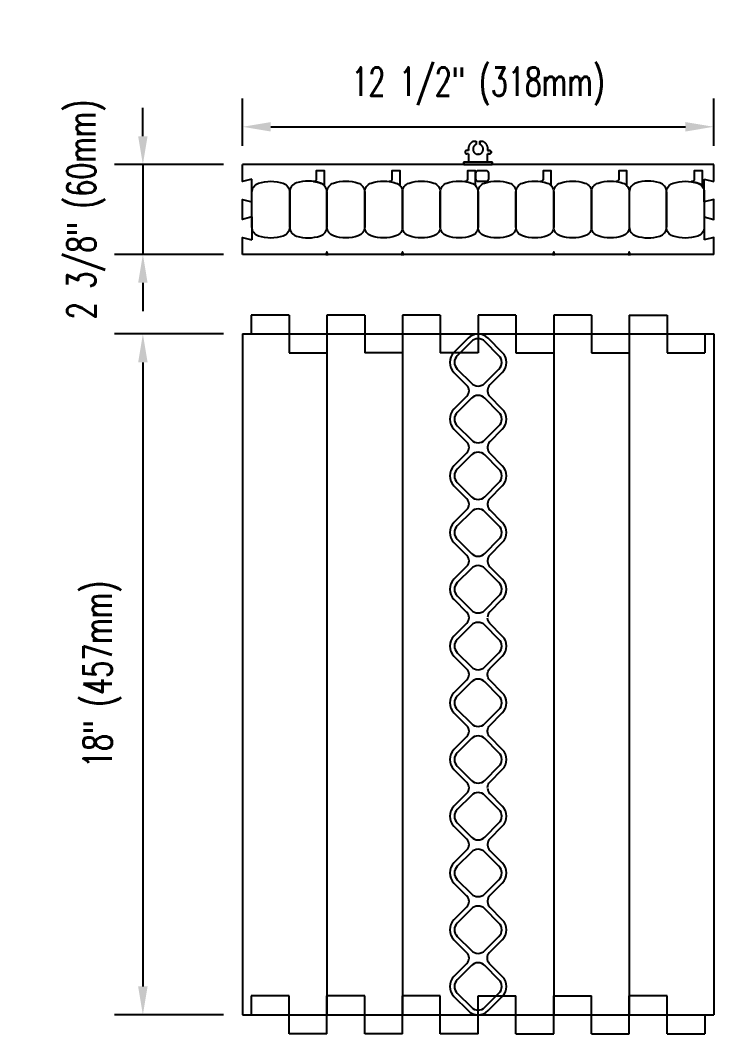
# Model space of a CAD drawing. Header units: inches. Extents: x 476.3 to 517, y 238.5 to 300.
# Drawn here: x 477.48 to 495.83, y 238.46 to 265.26 of the extents above; entities that cross this region are included whole.
import ezdxf

# ---------------------------------------------------------------- set-up
doc = ezdxf.new("R2010")
doc.units = ezdxf.units.IN
doc.header["$MEASUREMENT"] = 0
for name, color, linetype in [('HATCH', 12, 'Continuous'), ('line25', 2, 'Continuous'), ('LINE50', 5, 'Continuous'), ('LINE9', 9, 'Continuous'), ('TEXT', 4, 'Continuous')]:
    doc.layers.add(name, color=color, linetype=linetype)
doc.styles.add('DIM', font='romans.shx', dxfattribs={"width": 0.7})
doc.dimstyles.new('ext_8', dxfattribs={"dimscale": 8, "dimtxt": 0.09375, "dimasz": 0.09375, "dimexe": 0.09375, "dimexo": 0.0625, "dimgap": 0.0625, "dimtad": 1, "dimdec": 3, "dimzin": 3, "dimdsep": 46, "dimlunit": 4, "dimtxsty": 'DIM', "dimcen": 0.09, "dimdle": 0.09375, "dimclrt": 4, "dimadec": 0, "dimazin": 0, "dimtfac": 1, "dimtdec": 3, "dimtmove": 2, "dimatfit": 3, "dimfxl": 0, "dimfrac": 2, "dimtolj": 1, "dimtzin": 0, "dimarcsym": 0})

# ---------------------------------------------------------------- blocks, each defined once
blk = doc.blocks.new('WEB_INSERT_FRONT')
for p, q in [((-0.265, 8.89), (-0.64, 8.515)), ((0.64, 8.515), (0.265, 8.89)), ((-0.64, 7.985), (-0.297, 7.641)), ((0.309, 7.653), (0.64, 7.985)), ((0.25, 7.512), (0.25, 7.488)), ((-0.297, 7.359), (-0.64, 7.015)), ((0.64, 7.015), (0.309, 7.347)), ((-0.64, 6.485), (-0.297, 6.141)), ((0.309, 6.153), (0.64, 6.485)), ((0.25, 6.012), (0.25, 5.988)), ((-0.297, 5.859), (-0.64, 5.515)), ((0.64, 5.515), (0.309, 5.847)), ((-0.64, 4.985), (-0.297, 4.641)), ((0.309, 4.653), (0.64, 4.985)), ((-0.297, 4.359), (-0.64, 4.015)), ((0.25, 4.512), (0.25, 4.488)), ((0.64, 4.015), (0.309, 4.347)), ((-0.297, 3.141), (-0.64, 3.485)), ((0.309, 3.153), (0.64, 3.485)), ((0.25, 3.012), (0.25, 2.988)), ((-0.297, 2.859), (-0.64, 2.515)), ((0.64, 2.515), (0.309, 2.847)), ((-0.64, 1.985), (-0.297, 1.641)), ((0.309, 1.653), (0.64, 1.985)), ((-0.297, 1.359), (-0.64, 1.015)), ((-0.64, 0.485), (-0.297, 0.141)), ((-0.297, -0.141), (-0.64, -0.485)), ((-0.64, -1.015), (-0.297, -1.359)), ((-0.297, -1.641), (-0.64, -1.985)), ((-0.64, -2.515), (-0.297, -2.859)), ((-0.297, -3.141), (-0.64, -3.485)), ((0.64, -3.485), (0.309, -3.153)), ((-0.64, -4.015), (-0.297, -4.359)), ((0.309, -4.347), (0.64, -4.015)), ((0.25, -4.488), (0.25, -4.512)), ((-0.297, -4.641), (-0.64, -4.985)), ((0.64, -4.985), (0.309, -4.653)), ((-0.64, -5.515), (-0.297, -5.859)), ((0.309, -5.847), (0.64, -5.515)), ((-0.297, -6.141), (-0.64, -6.485)), ((0.25, -5.988), (0.25, -6.012)), ((0.64, -6.485), (0.309, -6.153)), ((-0.64, -7.015), (-0.297, -7.359)), ((0.297, -7.359), (0.64, -7.015)), ((-0.297, -7.641), (-0.64, -7.985)), ((0.64, -7.985), (0.297, -7.641)), ((-0.64, -8.515), (-0.265, -8.89)), ((0.265, -8.89), (0.64, -8.515))]:
    blk.add_line(p, q)
for points in [[(-0.552, 8.073), (-0.177, 7.698, 0.414214), (0.177, 7.698), (0.552, 8.073, 0.414214), (0.552, 8.427), (0.177, 8.802, 0.414214), (-0.177, 8.802), (-0.552, 8.427, 0.414214)], [(-0.552, 6.573), (-0.177, 6.198, 0.414214), (0.177, 6.198), (0.552, 6.573, 0.414214), (0.552, 6.927), (0.177, 7.302, 0.414214), (-0.177, 7.302), (-0.552, 6.927, 0.414214)], [(-0.552, 5.073), (-0.177, 4.698, 0.414214), (0.177, 4.698), (0.552, 5.073, 0.414214), (0.552, 5.427), (0.177, 5.802, 0.414214), (-0.177, 5.802), (-0.552, 5.427, 0.414214)], [(-0.552, 3.573), (-0.177, 3.198, 0.414214), (0.177, 3.198), (0.552, 3.573, 0.414214), (0.552, 3.927), (0.177, 4.302, 0.414214), (-0.177, 4.302), (-0.552, 3.927, 0.414214)], [(-0.552, 3.573), (-0.177, 3.198, 0.414214), (0.177, 3.198), (0.552, 3.573, 0.414214), (0.552, 3.927), (0.177, 4.302, 0.414214), (-0.177, 4.302), (-0.552, 3.927, 0.414214)], [(-0.552, 2.073), (-0.177, 1.698, 0.414214), (0.177, 1.698), (0.552, 2.073, 0.414214), (0.552, 2.427), (0.177, 2.802, 0.414214), (-0.177, 2.802), (-0.552, 2.427, 0.414214)], [(-0.552, 0.573), (-0.177, 0.198, 0.414214), (0.177, 0.198), (0.552, 0.573, 0.414214), (0.552, 0.927), (0.177, 1.302, 0.414214), (-0.177, 1.302), (-0.552, 0.927, 0.414214)], [(-0.552, -0.927), (-0.177, -1.302, 0.414214), (0.177, -1.302), (0.552, -0.927, 0.414214), (0.552, -0.573), (0.177, -0.198, 0.414214), (-0.177, -0.198), (-0.552, -0.573, 0.414214)], [(-0.552, -2.427), (-0.177, -2.802, 0.414214), (0.177, -2.802), (0.552, -2.427, 0.414214), (0.552, -2.073), (0.177, -1.698, 0.414214), (-0.177, -1.698), (-0.552, -2.073, 0.414214)], [(-0.552, -3.927), (-0.177, -4.302, 0.414214), (0.177, -4.302), (0.552, -3.927, 0.414214), (0.552, -3.573), (0.177, -3.198, 0.414214), (-0.177, -3.198), (-0.552, -3.573, 0.414214)], [(-0.552, -5.427), (-0.177, -5.802, 0.414214), (0.177, -5.802), (0.552, -5.427, 0.414214), (0.552, -5.073), (0.177, -4.698, 0.414214), (-0.177, -4.698), (-0.552, -5.073, 0.414214)], [(-0.552, -6.927), (-0.177, -7.302, 0.414214), (0.177, -7.302), (0.552, -6.927, 0.414214), (0.552, -6.573), (0.177, -6.198, 0.414214), (-0.177, -6.198), (-0.552, -6.573, 0.414214)], [(-0.552, -8.427), (-0.177, -8.802, 0.414214), (0.177, -8.802), (0.552, -8.427, 0.414214), (0.552, -8.073), (0.177, -7.698, 0.414214), (-0.177, -7.698), (-0.552, -8.073, 0.414214)]]:
    blk.add_lwpolyline(points, format="xyb", close=True)
blk.add_lwpolyline([(0.25, -2.988, -0.198912), (0.309, -2.847), (0.64, -2.515, 0.414214), (0.64, -1.985), (0.309, -1.653, -0.198912), (0.25, -1.512), (0.25, -1.488, -0.198912), (0.309, -1.347), (0.64, -1.015, 0.414214), (0.64, -0.485), (0.309, -0.153, -0.198912), (0.25, -0.012), (0.25, 0.012, -0.198912), (0.309, 0.153), (0.64, 0.485, 0.414214), (0.64, 1.015), (0.309, 1.347, -0.198912), (0.25, 1.488)], format="xyb")
for centre, radius, start, end in [((0, 8.625), 0.375, 45, 135), ((-0.375, 8.25), 0.375, 135, 225), ((0.375, 8.25), 0.375, 315, 45), ((-0.438, 7.5), 0.2, 315, 45), ((0.45, 7.512), 0.2, 135, 180), ((0.45, 7.488), 0.2, 180, 225), ((-0.375, 6.75), 0.375, 135, 225), ((0.375, 6.75), 0.375, 315, 45), ((-0.438, 6), 0.2, 315, 45), ((0.45, 6.012), 0.2, 135, 180), ((0.45, 5.988), 0.2, 180, 225), ((-0.375, 5.25), 0.375, 135, 225), ((0.375, 5.25), 0.375, 315, 45), ((-0.438, 4.5), 0.2, 315, 45), ((0.45, 4.512), 0.2, 135, 180), ((0.45, 4.488), 0.2, 180, 225), ((-0.375, 3.75), 0.375, 135, 225), ((0.375, 3.75), 0.375, 315, 45), ((-0.438, 3), 0.2, 315, 45), ((0.45, 3.012), 0.2, 135, 180), ((0.45, 2.988), 0.2, 180, 225), ((-0.375, 2.25), 0.375, 135, 225), ((0.375, 2.25), 0.375, 315, 45), ((-0.438, 1.5), 0.2, 315, 45), ((0.45, 1.512), 0.2, 135, 180), ((-0.375, 0.75), 0.375, 135, 225), ((-0.438, 0), 0.2, 315, 45), ((-0.375, -0.75), 0.375, 135, 225), ((-0.438, -1.5), 0.2, 315, 45), ((-0.375, -2.25), 0.375, 135, 225), ((-0.438, -3), 0.2, 315, 45), ((0.45, -3.012), 0.2, 180, 225), ((-0.375, -3.75), 0.375, 135, 225), ((0.375, -3.75), 0.375, 315, 45), ((-0.438, -4.5), 0.2, 315, 45), ((0.45, -4.488), 0.2, 135, 180), ((0.45, -4.512), 0.2, 180, 225), ((-0.375, -5.25), 0.375, 135, 225), ((0.375, -5.25), 0.375, 315, 45), ((-0.438, -6), 0.2, 315, 45), ((0.45, -5.988), 0.2, 135, 180), ((0.45, -6.012), 0.2, 180, 225), ((-0.375, -6.75), 0.375, 135, 225), ((0.375, -6.75), 0.375, 315, 45), ((-0.438, -7.5), 0.2, 315, 45), ((0.438, -7.5), 0.2, 135, 225), ((-0.375, -8.25), 0.375, 135, 225), ((0.375, -8.25), 0.375, 315, 45), ((0, -8.625), 0.375, 225, 315)]:
    blk.add_arc(centre, radius, start, end)
blk = doc.blocks.new('*D29')
at = {"layer": 'Defpoints', "color": 0}
for p in [(483.36, 256.962), (480.725, 238.962), (483.36, 238.962)]:
    blk.add_point(p, dxfattribs=at)
at = {"layer": 'TEXT', "color": 0, "lineweight": -2}
for p, q in [((482.86, 256.962), (479.975, 256.962)), ((480.725, 256.212), (480.725, 239.712)), ((482.86, 238.962), (479.975, 238.962))]:
    blk.add_line(p, q, dxfattribs=at)
at = {"layer": 'TEXT', "color": 0}
for points in [[(480.6, 256.212), (480.85, 256.212), (480.725, 256.962)], [(480.6, 239.712), (480.85, 239.712), (480.725, 238.962)]]:
    blk.add_solid(points, dxfattribs=at)
at = {"layer": 'TEXT', "color": 4, "insert": (479.654, 247.962), "char_height": 0.75, "attachment_point": 5, "rotation": 90, "style": 'DIM'}
blk.add_mtext('\\A1;18" (457mm)', dxfattribs=at)
blk = doc.blocks.new('*D30')
at = {"layer": 'Defpoints', "color": 0}
for p in [(495.828, 262.44), (483.36, 261.441), (495.828, 261.441)]:
    blk.add_point(p, dxfattribs=at)
at = {"layer": 'TEXT', "color": 0, "lineweight": -2}
for p, q in [((483.36, 261.941), (483.36, 263.19)), ((495.828, 261.941), (495.828, 263.19)), ((484.11, 262.44), (495.078, 262.44))]:
    blk.add_line(p, q, dxfattribs=at)
at = {"layer": 'TEXT', "color": 0}
for points in [[(484.11, 262.565), (484.11, 262.315), (483.36, 262.44)], [(495.078, 262.565), (495.078, 262.315), (495.828, 262.44)]]:
    blk.add_solid(points, dxfattribs=at)
at = {"layer": 'TEXT', "color": 4, "insert": (489.594, 263.512), "char_height": 0.75, "attachment_point": 5, "style": 'DIM'}
blk.add_mtext('\\A1;12 1/2" (318mm)', dxfattribs=at)
blk = doc.blocks.new('*D31')
at = {"layer": 'Defpoints', "color": 0}
for p in [(483.36, 261.441), (480.725, 259.066), (483.36, 259.066)]:
    blk.add_point(p, dxfattribs=at)
at = {"layer": 'TEXT', "color": 0, "lineweight": -2}
for p, q in [((480.725, 262.191), (480.725, 262.941)), ((482.86, 261.441), (479.975, 261.441)), ((480.725, 261.441), (480.725, 259.066)), ((482.86, 259.066), (479.975, 259.066)), ((480.725, 258.316), (480.725, 257.566))]:
    blk.add_line(p, q, dxfattribs=at)
at = {"layer": 'TEXT', "color": 0}
for points in [[(480.6, 262.191), (480.85, 262.191), (480.725, 261.441)], [(480.6, 258.316), (480.85, 258.316), (480.725, 259.066)]]:
    blk.add_solid(points, dxfattribs=at)
at = {"layer": 'TEXT', "color": 4, "insert": (479.225, 260.254), "char_height": 0.75, "attachment_point": 5, "rotation": 90, "style": 'DIM'}
blk.add_mtext('\\A1;2 3/8" (60mm)', dxfattribs=at)
blk = doc.blocks.new('Connector')
blk.add_point((0.271, 0))
at = {"layer": 'LINE9'}
for p, q in [((0, 0.375), (0, -0.375)), ((0.062, -0.375), (0.062, 0.375)), ((0.281, 0.25), (0.062, 0.25))]:
    blk.add_line(p, q, dxfattribs=at)
for points, weights in [([(0.007, 0.375), (0.004, 0.375), (0, 0.375)], [1, 0.972587069138, 0.950305488115]), ([(0.327, 0.343), (0.308, 0.343), (0.281, 0.317), (0.281, 0.297)], [1, 0.85355339, 0.85355339, 1]), ([(0.328, 0.343), (0.327, 0.343), (0.327, 0.343)], [1, 0.70710678, 1]), ([(0.375, 0.297), (0.375, 0.317), (0.348, 0.343), (0.329, 0.343)], [1, 0.85355339, 0.85355339, 1]), ([(0.406, 0.25), (0.546, 0.25), (0.619, 0.131)], [0.958404415409, 0.794674173519, 0.864651571113]), ([(0.619, 0.052), (0.612, 0.049), (0.604, 0.049)], [0.83615024178, 0.892081430621, 1]), ([(0.619, -0.131), (0.546, -0.25), (0.406, -0.25)], [0.864651574428, 0.794674169686, 0.958404415195]), ([(0.604, -0.049), (0.612, -0.049), (0.619, -0.052)], [1, 0.89208144177, 0.836150253337]), ([(0, -0.375), (0.004, -0.375), (0.007, -0.375)], [0.950305488115, 0.972587069138, 1]), ([(0.281, -0.297), (0.281, -0.317), (0.308, -0.343), (0.327, -0.343)], [1, 0.85355339, 0.85355339, 1]), ([(0.327, -0.343), (0.281, -0.343), (0.281, -0.297)], [1, 0.70710678, 1]), ([(0.329, -0.343), (0.348, -0.343), (0.375, -0.317), (0.375, -0.297)], [1, 0.85355339, 0.85355339, 1]), ([(0.375, -0.297), (0.375, -0.343), (0.329, -0.343)], [1, 0.70710678, 1])]:
    blk.add_rational_spline(points, weights, degree=2, dxfattribs=at)
for points, degree in [([(0, 0.375), (0.002, 0.375), (0.005, 0.375), (0.007, 0.375)], 3), ([(0.007, 0.375), (0.021, 0.375), (0.051, 0.375), (0.062, 0.375), (0.062, 0.375)], 3), ([(0.281, 0.25), (0.281, 0.297)], 1), ([(0.327, 0.343), (0.327, 0.343), (0.328, 0.343), (0.328, 0.343)], 3), ([(0.328, 0.343), (0.329, 0.343), (0.329, 0.343), (0.329, 0.343)], 3), ([(0.375, 0.25), (0.375, 0.297)], 1), ([(0.406, 0.25), (0.375, 0.25)], 1), ([(0.406, 0.25), (0.406, 0.25)], 1), ([(0.406, 0.25), (0.406, 0.25)], 1), ([(0.406, 0.25), (0.406, 0.25)], 1), ([(0.406, 0.25), (0.406, 0.25)], 1), ([(0.406, 0.25), (0.406, 0.25)], 1), ([(0.406, 0.25), (0.406, 0.25)], 1), ([(0.406, 0.25), (0.406, 0.25)], 1), ([(0.406, 0.25), (0.406, 0.25)], 1), ([(0.406, 0.25), (0.406, 0.25)], 1), ([(0.406, 0.25), (0.406, 0.25)], 1), ([(0.406, 0.25), (0.406, 0.25)], 1), ([(0.406, 0.25), (0.406, 0.25)], 1), ([(0.406, 0.25), (0.406, 0.25)], 1), ([(0.406, 0.25), (0.406, 0.25)], 1), ([(0.406, 0.25), (0.406, 0.25)], 1), ([(0.406, 0.25), (0.406, 0.25)], 1), ([(0.406, 0.25), (0.406, 0.25)], 1), ([(0.406, 0.25), (0.406, 0.25)], 1), ([(0.406, 0.25), (0.406, 0.25)], 1), ([(0.406, 0.25), (0.406, 0.25)], 1), ([(0.406, 0.25), (0.406, 0.25)], 1), ([(0.406, 0.25), (0.406, 0.25)], 1), ([(0.406, 0.25), (0.406, 0.25)], 1), ([(0.406, 0.25), (0.406, 0.25)], 1), ([(0.604, 0.049), (0.532, 0.049)], 1), ([(0.532, 0.049), (0.532, 0.049)], 1), ([(0.532, 0.049), (0.532, 0.049)], 1), ([(0.532, 0.049), (0.532, 0.049)], 1), ([(0.532, 0.049), (0.532, 0.049)], 1), ([(0.532, 0.049), (0.532, 0.049)], 1), ([(0.532, 0.049), (0.532, 0.049)], 1), ([(0.532, 0.049), (0.532, 0.049)], 1), ([(0.532, 0.049), (0.532, 0.049)], 1), ([(0.532, 0.049), (0.532, 0.049)], 1), ([(0.532, 0.049), (0.532, 0.049)], 1), ([(0.604, 0.049), (0.609, 0.049), (0.614, 0.05), (0.619, 0.052)], 3), ([(0.604, 0.049), (0.604, 0.049)], 1), ([(0.604, 0.049), (0.604, 0.049)], 1), ([(0.604, 0.049), (0.604, 0.049)], 1), ([(0.604, 0.049), (0.604, 0.049)], 1), ([(0.619, 0.131), (0.619, 0.052)], 1), ([(0.619, 0.131), (0.619, 0.131)], 1), ([(0.619, 0.131), (0.619, 0.131)], 1), ([(0.619, 0.131), (0.619, 0.131)], 1), ([(0.619, 0.131), (0.619, 0.131)], 1), ([(0.062, -0.25), (0.281, -0.25)], 1), ([(0.281, -0.297), (0.281, -0.25)], 1), ([(0.281, -0.25), (0.281, -0.297)], 1), ([(0.375, -0.25), (0.375, -0.297)], 1), ([(0.375, -0.297), (0.375, -0.25)], 1), ([(0.406, -0.25), (0.375, -0.25)], 1), ([(0.406, -0.25), (0.406, -0.25)], 1), ([(0.406, -0.25), (0.406, -0.25)], 1), ([(0.406, -0.25), (0.406, -0.25)], 1), ([(0.406, -0.25), (0.406, -0.25)], 1), ([(0.406, -0.25), (0.406, -0.25)], 1), ([(0.406, -0.25), (0.406, -0.25)], 1), ([(0.406, -0.25), (0.406, -0.25)], 1), ([(0.406, -0.25), (0.406, -0.25)], 1), ([(0.406, -0.25), (0.406, -0.25)], 1), ([(0.406, -0.25), (0.406, -0.25)], 1), ([(0.406, -0.25), (0.406, -0.25)], 1), ([(0.532, -0.049), (0.604, -0.049)], 1), ([(0.604, -0.049), (0.58, -0.049), (0.556, -0.049), (0.532, -0.049)], 3), ([(0.532, -0.049), (0.532, -0.049)], 1), ([(0.532, -0.049), (0.532, -0.049)], 1), ([(0.532, -0.049), (0.532, -0.049)], 1), ([(0.532, -0.049), (0.532, -0.049)], 1), ([(0.619, -0.052), (0.614, -0.05), (0.609, -0.049), (0.604, -0.049)], 3), ([(0.604, -0.049), (0.604, -0.049)], 1), ([(0.604, -0.049), (0.604, -0.049)], 1), ([(0.604, -0.049), (0.604, -0.049)], 1), ([(0.604, -0.049), (0.604, -0.049)], 1), ([(0.604, -0.049), (0.604, -0.049)], 1), ([(0.604, -0.049), (0.604, -0.049)], 1), ([(0.604, -0.049), (0.604, -0.049)], 1), ([(0.604, -0.049), (0.604, -0.049)], 1), ([(0.619, -0.052), (0.619, -0.131)], 1), ([(0.619, -0.131), (0.619, -0.131)], 1), ([(0.619, -0.131), (0.619, -0.131)], 1), ([(0.619, -0.131), (0.619, -0.131)], 1), ([(0.619, -0.131), (0.619, -0.131)], 1), ([(0.007, -0.375), (0.005, -0.375), (0.002, -0.375), (0, -0.375)], 3), ([(0.062, -0.375), (0.062, -0.375), (0.051, -0.375), (0.021, -0.375), (0.007, -0.375)], 3), ([(0.328, -0.343), (0.328, -0.343), (0.327, -0.343), (0.327, -0.343)], 3), ([(0.329, -0.343), (0.329, -0.343), (0.329, -0.343), (0.328, -0.343)], 3)]:
    blk.add_open_spline(points, degree=degree, dxfattribs=at)
for points, weights, knots in [([(0.062, 0.375), (0.062, 0.375), (0.046, 0.375), (0.03, 0.375), (0.007, 0.375)], [0.868718858569, 0.861102746415, 1, 0.861102734288, 0.868718859898], [0, 0, 0, 0.5, 0.5, 1, 1, 1]), ([(0.532, 0.049), (0.472, 0.203), (0.333, 0.113), (0.157, 0), (0.333, -0.113), (0.472, -0.203), (0.532, -0.049)], [0.899508922286, 0.599718215298, 1, 0.54226024, 1, 0.599718224335, 0.899508908749], [0, 0, 0, 0.318112, 0.318112, 0.681888, 0.681888, 1, 1, 1]), ([(0.007, -0.375), (0.03, -0.375), (0.046, -0.375), (0.062, -0.375), (0.062, -0.375)], [0.868718859319, 0.861102739573, 1, 0.861102742958, 0.868718858948], [0, 0, 0, 0.5, 0.5, 1, 1, 1])]:
    blk.add_rational_spline(points, weights, degree=2, knots=knots, dxfattribs=at)

msp = doc.modelspace()

# ---------------------------------------------------------------- linework, layer by layer
at = {"layer": 'line25'}
for p, q in [((495.8285, 261.4414), (483.3597, 261.4414)), ((495.8285, 260.9928), (495.8285, 261.4414)), ((483.6097, 260.4528), (483.6097, 261.0551)), ((495.5785, 261.0551), (495.8285, 260.9928)), ((495.5785, 260.4528), (495.5785, 261.0551)), ((483.6097, 260.0551), (483.6097, 259.4528)), ((495.5785, 260.0551), (495.5785, 259.4528)), ((495.8285, 259.0664), (483.3597, 259.0664)), ((485.5941, 256.9618), (485.5941, 238.9618)), ((487.5941, 256.9618), (487.5941, 238.9618)), ((491.5941, 256.9618), (491.5941, 238.9618)), ((493.5941, 256.9618), (493.5941, 238.9618))]:
    msp.add_line(p, q, dxfattribs=at)
for points in [[(483.6097, 261.0551), (483.3597, 260.9928), (483.3597, 261.4414)], [(483.6097, 260.0551), (483.3597, 259.9928), (483.3597, 260.5151), (483.6097, 260.4528)], [(495.5785, 260.0551), (495.8285, 259.9928), (495.8285, 260.5151), (495.5785, 260.4528)], [(483.3597, 259.0664), (483.3597, 259.5151), (483.6097, 259.4528)], [(495.8285, 259.0664), (495.8285, 259.5151), (495.5785, 259.4528)]]:
    msp.add_lwpolyline(points, dxfattribs=at)
at = {"layer": 'LINE50'}
for p, q in [((483.3597, 256.9618), (483.3597, 238.9618)), ((483.3597, 256.9618), (495.8285, 256.9618)), ((495.8285, 256.9618), (495.8285, 238.9618)), ((483.3597, 238.9618), (495.8285, 238.9618))]:
    msp.add_line(p, q, dxfattribs=at)
at = {"layer": 'LINE9'}
for p, q in [((484.6097, 259.7885), (484.6097, 260.7194)), ((485.5941, 260.7145), (485.5941, 259.7934)), ((494.5785, 260.7194), (494.5785, 259.7885)), ((484.5941, 257.4618), (483.5941, 257.4618)), ((483.5941, 257.4618), (483.5941, 256.9618)), ((484.5941, 257.4618), (484.5941, 256.4618)), ((485.5941, 257.4618), (485.5941, 256.4618)), ((486.5941, 257.4618), (485.5941, 257.4618)), ((486.5941, 257.4618), (486.5941, 256.4618)), ((487.5941, 257.4618), (487.5941, 256.4618)), ((488.5941, 257.4618), (487.5941, 257.4618)), ((488.5941, 257.4618), (488.5941, 256.4618)), ((490.5941, 257.4618), (489.5941, 257.4618)), ((489.5941, 257.4618), (489.5941, 256.4618)), ((490.5941, 257.4618), (490.5941, 256.4618)), ((491.5941, 257.4618), (491.5941, 256.4618)), ((492.5941, 257.4618), (491.5941, 257.4618)), ((492.5941, 257.4618), (492.5941, 256.4618)), ((493.5941, 257.4618), (493.5941, 256.4618)), ((493.5941, 257.4618), (494.5941, 257.4618)), ((494.5941, 257.4618), (494.5941, 256.4618)), ((495.5941, 256.9618), (495.5941, 256.4618)), ((484.5941, 256.4618), (485.5941, 256.4618)), ((487.5941, 256.4618), (486.5941, 256.4618)), ((489.5941, 256.4618), (488.5941, 256.4618)), ((490.5941, 256.4618), (491.5941, 256.4618)), ((492.5941, 256.4618), (493.5941, 256.4618)), ((494.5941, 256.4618), (495.5941, 256.4618)), ((483.5941, 239.4618), (483.5941, 238.9618)), ((484.5941, 239.4618), (483.5941, 239.4618)), ((484.5941, 238.4618), (484.5941, 239.4618)), ((486.5941, 239.4618), (485.5941, 239.4618)), ((485.5941, 238.4618), (485.5941, 239.4618)), ((486.5941, 238.4618), (486.5941, 239.4618)), ((488.5941, 239.4618), (487.5941, 239.4618)), ((487.5941, 238.4618), (487.5941, 239.4618)), ((488.5941, 238.4618), (488.5941, 239.4618)), ((489.5941, 239.4618), (490.5941, 239.4618)), ((489.5941, 238.4618), (489.5941, 239.4618)), ((490.5941, 238.4618), (490.5941, 239.4618)), ((491.5941, 239.4618), (492.5941, 239.4618)), ((491.5941, 238.4618), (491.5941, 239.4618)), ((492.5941, 238.4618), (492.5941, 239.4618)), ((494.5941, 239.4618), (493.5941, 239.4618)), ((493.5941, 238.4618), (493.5941, 239.4618)), ((494.5941, 238.4618), (494.5941, 239.4618)), ((495.5941, 238.9618), (495.5941, 238.4618)), ((485.5941, 238.4618), (484.5941, 238.4618)), ((487.5941, 238.4618), (486.5941, 238.4618)), ((489.5941, 238.4618), (488.5941, 238.4618)), ((490.5941, 238.4618), (491.5941, 238.4618)), ((492.5941, 238.4618), (493.5941, 238.4618)), ((494.5941, 238.4618), (495.5941, 238.4618))]:
    msp.add_line(p, q, dxfattribs=at)
for points in [[(485.421, 260.9524, -0.149688), (485.541, 260.8685, -0.1674622), (485.5279, 260.9067), (485.5279, 261.2768), (485.3137, 261.2768), (485.3137, 261.0549, -0.4560219), (485.243, 260.9935, -0.0430669)], [(487.421, 260.9524, -0.149688), (487.541, 260.8685, -0.1674622), (487.5279, 260.9067), (487.5279, 261.2768), (487.3137, 261.2768), (487.3137, 261.0549, -0.4560219), (487.243, 260.9935, -0.0430669)], [(489.421, 260.9524, -0.149688), (489.541, 260.8685, -0.1674622), (489.5279, 260.9067), (489.5279, 261.2768), (489.3137, 261.2768), (489.3137, 261.0549, -0.4560219), (489.243, 260.9935, -0.0430669)], [(489.5279, 261.2148), (489.5279, 261.061, 0.4142136), (489.5899, 260.9989), (489.8125, 260.9989, 0.4142136), (489.8745, 261.061), (489.8745, 261.2148, 0.4142136), (489.8125, 261.2768), (489.5899, 261.2768, 0.4142136)], [(491.421, 260.9524, -0.149688), (491.541, 260.8685, -0.1674622), (491.5279, 260.9067), (491.5279, 261.2768), (491.3137, 261.2768), (491.3137, 261.0549, -0.4560219), (491.243, 260.9935, -0.0430669)], [(493.421, 260.9524, -0.149688), (493.541, 260.8685, -0.1674622), (493.5279, 260.9067), (493.5279, 261.2768), (493.3137, 261.2768), (493.3137, 261.0549, -0.4560219), (493.243, 260.9935, -0.0430669)], [(495.421, 260.9524, -0.149688), (495.541, 260.8685, -0.1674622), (495.5279, 260.9067), (495.5279, 261.2768), (495.3137, 261.2768), (495.3137, 261.0549, -0.4560219), (495.243, 260.9935, -0.0430669)], [(483.7828, 260.9475, -0.1576708), (484.4367, 260.9475, -0.3253046), (484.6097, 260.7096), (484.6097, 259.7885, -0.3253046), (484.4367, 259.5506, -0.1576708), (483.7828, 259.5506, -0.3253046), (483.6097, 259.7885), (483.6097, 260.7096, -0.3253046)], [(485.7672, 260.9524, -0.1576708), (486.421, 260.9524, -0.3253046), (486.5941, 260.7145), (486.5941, 259.7934, -0.3253046), (486.421, 259.5555, -0.1576708), (485.7672, 259.5555, -0.3253046), (485.5941, 259.7934), (485.5941, 260.7145, -0.3253046)], [(486.7672, 260.9524, -0.1576708), (487.421, 260.9524, -0.3253046), (487.5941, 260.7145), (487.5941, 259.7934, -0.3253046), (487.421, 259.5555, -0.1576708), (486.7672, 259.5555, -0.3253046), (486.5941, 259.7934), (486.5941, 260.7145, -0.3253046)], [(487.7672, 260.9524, -0.1576708), (488.421, 260.9524, -0.3253046), (488.5941, 260.7145), (488.5941, 259.7934, -0.3253046), (488.421, 259.5555, -0.1576708), (487.7672, 259.5555, -0.3253046), (487.5941, 259.7934), (487.5941, 260.7145, -0.3253046)], [(488.7672, 260.9524, -0.1576708), (489.421, 260.9524, -0.3253046), (489.5941, 260.7145), (489.5941, 259.7934, -0.3253046), (489.421, 259.5555, -0.1576708), (488.7672, 259.5555, -0.3253046), (488.5941, 259.7934), (488.5941, 260.7145, -0.3253046)], [(489.7672, 260.9524, -0.1576708), (490.421, 260.9524, -0.3253046), (490.5941, 260.7145), (490.5941, 259.7934, -0.3253046), (490.421, 259.5555, -0.1576708), (489.7672, 259.5555, -0.3253046), (489.5941, 259.7934), (489.5941, 260.7145, -0.3253046)], [(490.7672, 260.9524, -0.1576708), (491.421, 260.9524, -0.3253046), (491.5941, 260.7145), (491.5941, 259.7934, -0.3253046), (491.421, 259.5555, -0.1576708), (490.7672, 259.5555, -0.3253046), (490.5941, 259.7934), (490.5941, 260.7145, -0.3253046)], [(491.7672, 260.9524, -0.1576708), (492.421, 260.9524, -0.3253046), (492.5941, 260.7145), (492.5941, 259.7934, -0.3253046), (492.421, 259.5555, -0.1576708), (491.7672, 259.5555, -0.3253046), (491.5941, 259.7934), (491.5941, 260.7145, -0.3253046)], [(492.7672, 260.9524, -0.1576708), (493.421, 260.9524, -0.3253046), (493.5941, 260.7145), (493.5941, 259.7934, -0.3253046), (493.421, 259.5555, -0.1576708), (492.7672, 259.5555, -0.3253046), (492.5941, 259.7934), (492.5941, 260.7145, -0.3253046)], [(494.7516, 260.9475, -0.1576708), (495.4054, 260.9475, -0.3253046), (495.5785, 260.7096), (495.5785, 259.7885, -0.3253046), (495.4054, 259.5506, -0.1576708), (494.7516, 259.5506, -0.3253046), (494.5785, 259.7885), (494.5785, 260.7096, -0.3253046)]]:
    msp.add_lwpolyline(points, format="xyb", close=True, dxfattribs=at)
for points in [[(485.6254, 259.0664), (485.5941, 259.1309), (485.5629, 259.0664)], [(487.6254, 259.0664), (487.5941, 259.1309), (487.5629, 259.0664)], [(491.6254, 259.0664), (491.5941, 259.1309), (491.5629, 259.0664)], [(493.6254, 259.0664), (493.5941, 259.1309), (493.5629, 259.0664)]]:
    msp.add_lwpolyline(points, close=True, dxfattribs=at)
for centre, radius, start, end in [((485.0941, 259.9414), 1.0625, 72.07979, 106.76587), ((494.0941, 259.9414), 1.0625, 73.23413, 107.92021), ((484.8597, 260.7194), 0.25, 106.76587, 180), ((485.3441, 260.7145), 0.25, 360, 72.07979), ((493.8441, 260.7145), 0.25, 107.92021, 180), ((494.3285, 260.7194), 0.25, 0, 73.23413), ((484.8597, 259.7885), 0.25, 180, 253.23413), ((485.3441, 259.7934), 0.25, 287.92021, 0), ((493.8441, 259.7934), 0.25, 180, 252.07979), ((494.3285, 259.7885), 0.25, 286.76587, 0), ((485.0941, 260.5664), 1.0625, 253.23413, 287.92021), ((494.0941, 260.5664), 1.0625, 252.07979, 286.76587)]:
    msp.add_arc(centre, radius, start, end, dxfattribs=at)

# ---------------------------------------------------------------- block references
at = {"layer": 'HATCH'}
msp.add_blockref('WEB_INSERT_FRONT', (489.5941, 247.9618), dxfattribs=at)
at = {"layer": 'LINE9', "rotation": 90}
msp.add_blockref('Connector', (489.5941, 261.4414), dxfattribs=at)

# ---------------------------------------------------------------- dimensions: what is measured, and where the dimension line sits
at = {"layer": 'TEXT'}
dim = msp.add_linear_dim(base=(495.8285, 262.4403), p1=(483.3597, 261.4414), p2=(495.8285, 261.4414), text='12 1/2" (318mm)', dimstyle='ext_8', dxfattribs=at)
dim.commit()
dim.dimension.update_dxf_attribs({"geometry": '*D30', "text_midpoint": (489.5941, 263.5117)})
dim = msp.add_linear_dim(base=(480.7255, 259.0664), p1=(483.3597, 261.4414), p2=(483.3597, 259.0664), angle=90, text='2 3/8" (60mm)', dimstyle='ext_8', dxfattribs=at)
dim.commit()
dim.dimension.update_dxf_attribs({"geometry": '*D31', "text_midpoint": (479.2255, 260.2539), "dimtype": 160})
dim = msp.add_linear_dim(base=(480.7255, 238.9618), p1=(483.3597, 256.9618), p2=(483.3597, 238.9618), angle=90, text='18" (457mm)', dimstyle='ext_8', dxfattribs=at)
dim.commit()
dim.dimension.update_dxf_attribs({"geometry": '*D29', "text_midpoint": (479.654, 247.9618)})

doc.saveas('drawing.dxf')
